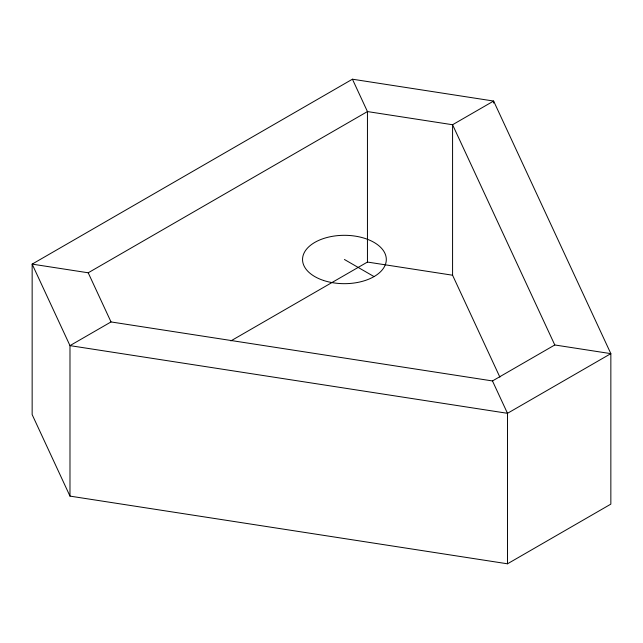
<?xml version="1.0" encoding="UTF-8"?>
<svg xmlns="http://www.w3.org/2000/svg" width="643" height="643" viewBox="0 0 643 643"><rect width="100%" height="100%" fill="white"/><g stroke="black" fill="none" stroke-linecap="round" stroke-linejoin="round"><path stroke-width="0.96" d="M352.428 79.202L32.15 264.12L32.15 414.598L69.983 496.115L507.496 563.798L610.85 504.12L610.85 353.642L493.615 101.047L352.428 79.202L367.45 111.569L367.45 262.055L230.877 340.903M69.983 496.115L69.983 345.629L32.15 264.12L88.212 272.793L367.45 111.569L452.576 124.742L493.615 101.047L493.615 103.057M111.022 321.934L69.983 345.629L507.496 413.312L610.85 353.642L554.788 344.969L492.474 380.945L111.022 321.934L88.212 272.793M367.45 262.055L452.576 275.22L499.884 377.144M344.423 259.491L374.041 276.594M554.788 344.969L452.576 124.742L452.576 275.22M492.474 380.945L507.496 413.312L507.496 563.798M323.477 280.436A41.883 24.185 0 0 0 386.306 259.491A41.883 24.185 0 0 0 323.477 238.553A41.883 24.185 0 0 0 323.477 280.436"/></g></svg>
